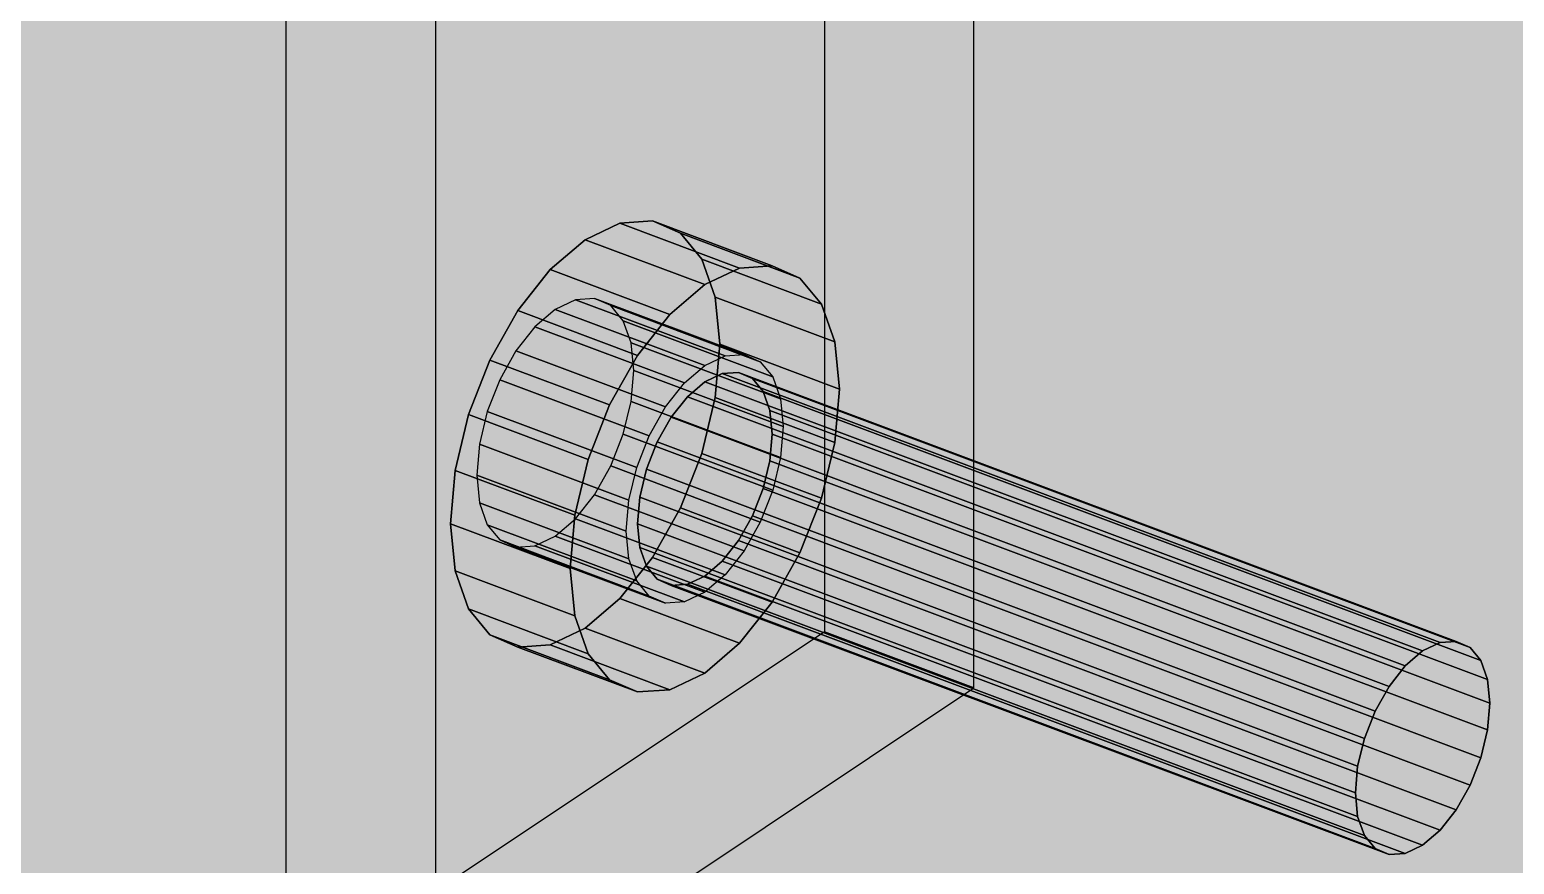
# Model space of a CAD drawing. Header units: millimetres. Extents: x 50 to 612415, y 2 to 4150.
# Drawn here: x 494311.9 to 494363.3, y 2956.5 to 2985.4 of the extents above; entities that cross this region are included whole.
import ezdxf

# ---------------------------------------------------------------- set-up
doc = ezdxf.new("R2010")
doc.units = ezdxf.units.MM
doc.layers.add('HATCH', color=8, linetype='Continuous', lineweight=9)
doc.layers.add('OUTLINE', color=7, linetype='Continuous', lineweight=25)

msp = doc.modelspace()

# ---------------------------------------------------------------- hatches: boundary and pattern name
at = {"layer": 'HATCH', "true_color": 0xc0a47f}
for points in [[(494766.129, 2764.966), (494081.754, 3021.606), (494081.754, 3225.904), (494766.129, 2969.263)], [(494058.423, 3006.052), (494742.798, 2749.412), (494742.798, 2953.709), (494058.423, 3210.35)]]:
    msp.add_hatch(color=33, dxfattribs=at).paths.add_polyline_path(points)
at = {"layer": 'HATCH', "true_color": 0xaaafb2}
for points in [[(494332.457, 3000.59), (494339.432, 3026.287), (494339.432, 2964.549)], [(494344.616, 2962.605), (494344.616, 3024.343), (494337.641, 2998.646)], [(494327.47, 3000.247), (494320.767, 2952.106), (494320.767, 3013.844)], [(494325.952, 3011.9), (494325.952, 2950.162), (494332.655, 2998.303)], [(494327.47, 3000.247), (494327.377, 2999.168), (494320.767, 2952.106)], [(494332.024, 2999.488), (494332.457, 3000.59), (494339.432, 2964.549)], [(494320.767, 2952.106), (494327.377, 2999.168), (494327.47, 2998.213)], [(494331.46, 2998.488), (494332.024, 2999.488), (494339.432, 2964.549)], [(494344.616, 2962.605), (494337.641, 2998.646), (494337.209, 2997.544)], [(494327.377, 2969.983), (494320.767, 2952.106), (494327.47, 2998.213)], [(494325.952, 2950.162), (494332.562, 2997.224), (494332.655, 2998.303)], [(494327.47, 2971.062), (494327.377, 2969.983), (494327.47, 2998.213)], [(494332.729, 2974.567), (494332.457, 2975.333), (494327.47, 2998.213)], [(494332.457, 2975.333), (494332.024, 2975.859), (494327.47, 2998.213)], [(494332.024, 2975.859), (494331.46, 2976.107), (494327.47, 2998.213)], [(494331.46, 2976.107), (494330.804, 2976.062), (494327.47, 2998.213)], [(494330.804, 2976.062), (494330.099, 2975.726), (494327.47, 2998.213)], [(494330.099, 2975.726), (494329.395, 2975.123), (494327.47, 2998.213)], [(494329.395, 2975.123), (494328.738, 2974.293), (494327.47, 2998.213)], [(494328.738, 2974.293), (494328.175, 2973.292), (494327.47, 2998.213)], [(494327.742, 2972.19), (494327.47, 2971.062), (494327.47, 2998.213)], [(494328.175, 2973.292), (494327.742, 2972.19), (494327.47, 2998.213)], [(494332.729, 2974.567), (494327.47, 2998.213), (494327.742, 2997.447)], [(494330.804, 2997.658), (494331.46, 2998.488), (494339.432, 2964.549)], [(494330.099, 2997.054), (494330.804, 2997.658), (494339.432, 2964.549)], [(494344.616, 2962.605), (494337.209, 2997.544), (494336.645, 2996.543)], [(494332.655, 2996.269), (494332.562, 2997.224), (494325.952, 2950.162)], [(494332.729, 2974.567), (494327.742, 2997.447), (494328.175, 2996.922)], [(494329.395, 2996.718), (494330.099, 2997.054), (494339.432, 2964.549)], [(494332.729, 2974.567), (494328.175, 2996.922), (494339.432, 2964.549)], [(494328.175, 2996.922), (494328.738, 2996.673), (494339.432, 2964.549)], [(494328.738, 2996.673), (494329.395, 2996.718), (494339.432, 2964.549)], [(494344.616, 2962.605), (494336.645, 2996.543), (494335.989, 2995.713)], [(494332.655, 2996.269), (494325.952, 2950.162), (494332.562, 2968.039)], [(494332.655, 2996.269), (494332.562, 2968.039), (494332.655, 2969.117)], [(494332.655, 2996.269), (494337.641, 2973.389), (494337.913, 2972.623)], [(494332.655, 2996.269), (494337.209, 2973.914), (494337.641, 2973.389)], [(494332.655, 2996.269), (494336.645, 2974.163), (494337.209, 2973.914)], [(494332.655, 2996.269), (494335.989, 2974.118), (494336.645, 2974.163)], [(494332.655, 2996.269), (494335.284, 2973.782), (494335.989, 2974.118)], [(494332.655, 2996.269), (494334.58, 2973.178), (494335.284, 2973.782)], [(494332.655, 2996.269), (494333.923, 2972.348), (494334.58, 2973.178)], [(494332.655, 2996.269), (494333.359, 2971.348), (494333.923, 2972.348)], [(494332.655, 2996.269), (494332.655, 2969.117), (494332.927, 2970.246)], [(494332.655, 2996.269), (494332.927, 2970.246), (494333.359, 2971.348)], [(494332.927, 2995.503), (494332.655, 2996.269), (494337.913, 2972.623)], [(494333.359, 2994.977), (494332.927, 2995.503), (494337.913, 2972.623)], [(494344.616, 2962.605), (494335.989, 2995.713), (494335.284, 2995.11)], [(494344.616, 2962.605), (494333.359, 2994.977), (494337.913, 2972.623)], [(494344.616, 2962.605), (494333.923, 2994.729), (494333.359, 2994.977)], [(494344.616, 2962.605), (494335.284, 2995.11), (494334.58, 2994.774)], [(494344.616, 2962.605), (494334.58, 2994.774), (494333.923, 2994.729)], [(494331.136, 2978.144), (494332.344, 2978.719), (494335.177, 2970.735)], [(494332.344, 2978.719), (494333.469, 2978.797), (494335.177, 2970.735)], [(494333.469, 2978.797), (494334.436, 2978.371), (494335.177, 2970.735)], [(494329.929, 2977.109), (494331.136, 2978.144), (494335.177, 2970.735)], [(494334.436, 2978.371), (494335.177, 2977.47), (494335.177, 2970.735)], [(494335.177, 2977.47), (494335.644, 2976.157), (494335.177, 2970.735)], [(494328.803, 2975.686), (494329.929, 2977.109), (494335.177, 2970.735)], [(494339.325, 2969.18), (494336.492, 2977.164), (494335.284, 2976.588)], [(494339.325, 2969.18), (494337.617, 2977.241), (494336.492, 2977.164)], [(494339.325, 2969.18), (494338.584, 2976.815), (494337.617, 2977.241)], [(494339.325, 2969.18), (494335.284, 2976.588), (494334.076, 2975.554)], [(494339.325, 2969.18), (494339.325, 2975.915), (494338.584, 2976.815)], [(494335.644, 2976.157), (494335.803, 2974.519), (494335.177, 2970.735)], [(494339.325, 2969.18), (494339.791, 2974.601), (494339.325, 2975.915)], [(494327.837, 2973.971), (494328.803, 2975.686), (494335.177, 2970.735)], [(494339.325, 2969.18), (494334.076, 2975.554), (494332.951, 2974.131)], [(494332.821, 2973.612), (494332.729, 2974.567), (494339.432, 2964.549)], [(494335.803, 2974.519), (494335.644, 2972.67), (494335.177, 2970.735)], [(494339.325, 2969.18), (494339.95, 2972.964), (494339.791, 2974.601)], [(494327.095, 2972.082), (494327.837, 2973.971), (494335.177, 2970.735)], [(494339.325, 2969.18), (494332.951, 2974.131), (494331.985, 2972.416)], [(494332.729, 2972.533), (494332.821, 2973.612), (494339.432, 2964.549)], [(494335.284, 2973.221), (494335.888, 2973.509), (494337.305, 2969.516)], [(494335.888, 2973.509), (494336.451, 2973.547), (494337.305, 2969.516)], [(494336.451, 2973.547), (494336.934, 2973.334), (494337.305, 2969.516)], [(494334.68, 2972.703), (494335.284, 2973.221), (494337.305, 2969.516)], [(494336.934, 2973.334), (494337.305, 2972.884), (494337.305, 2969.516)], [(494337.305, 2972.884), (494337.538, 2972.227), (494337.305, 2969.516)], [(494339.325, 2969.18), (494339.791, 2971.115), (494339.95, 2972.964)], [(494339.325, 2969.18), (494331.985, 2972.416), (494331.243, 2970.527)], [(494332.457, 2971.405), (494332.729, 2972.533), (494339.432, 2964.549)], [(494334.118, 2971.992), (494334.68, 2972.703), (494337.305, 2969.516)], [(494344.616, 2962.605), (494337.913, 2972.623), (494338.006, 2971.668)], [(494326.629, 2970.147), (494327.095, 2972.082), (494335.177, 2970.735)], [(494333.634, 2971.135), (494334.118, 2971.992), (494337.305, 2969.516)], [(494337.538, 2972.227), (494337.617, 2971.409), (494337.305, 2969.516)], [(494332.024, 2970.303), (494332.457, 2971.405), (494339.432, 2964.549)], [(494337.617, 2971.409), (494337.538, 2970.484), (494337.305, 2969.516)], [(494344.616, 2962.605), (494338.006, 2971.668), (494337.913, 2970.589)], [(494333.264, 2970.19), (494333.634, 2971.135), (494337.305, 2969.516)], [(494326.629, 2966.661), (494326.47, 2968.298), (494335.177, 2970.735)], [(494326.47, 2968.298), (494326.629, 2970.147), (494335.177, 2970.735)], [(494327.095, 2965.347), (494326.629, 2966.661), (494335.177, 2970.735)], [(494327.837, 2964.447), (494327.095, 2965.347), (494335.177, 2970.735)], [(494328.803, 2964.02), (494327.837, 2964.447), (494335.177, 2970.735)], [(494329.929, 2964.098), (494328.803, 2964.02), (494335.177, 2970.735)], [(494331.136, 2964.674), (494329.929, 2964.098), (494335.177, 2970.735)], [(494339.325, 2969.18), (494331.243, 2970.527), (494330.777, 2968.592)], [(494332.344, 2965.708), (494331.136, 2964.674), (494335.177, 2970.735)], [(494331.46, 2969.302), (494332.024, 2970.303), (494339.432, 2964.549)], [(494333.469, 2967.131), (494332.344, 2965.708), (494335.177, 2970.735)], [(494334.436, 2968.846), (494333.469, 2967.131), (494335.177, 2970.735)], [(494344.616, 2962.605), (494337.913, 2970.589), (494337.641, 2969.46)], [(494320.767, 2952.106), (494327.377, 2969.983), (494327.47, 2969.028)], [(494333.03, 2969.222), (494333.264, 2970.19), (494337.305, 2969.516)], [(494330.804, 2968.472), (494331.46, 2969.302), (494339.432, 2964.549)], [(494333.03, 2967.479), (494332.951, 2968.298), (494337.305, 2969.516)], [(494332.951, 2968.298), (494333.03, 2969.222), (494337.305, 2969.516)], [(494333.264, 2966.822), (494333.03, 2967.479), (494337.305, 2969.516)], [(494333.634, 2966.372), (494333.264, 2966.822), (494337.305, 2969.516)], [(494334.118, 2966.159), (494333.634, 2966.372), (494337.305, 2969.516)], [(494334.68, 2966.198), (494334.118, 2966.159), (494337.305, 2969.516)], [(494335.284, 2966.486), (494334.68, 2966.198), (494337.305, 2969.516)], [(494335.888, 2967.003), (494335.284, 2966.486), (494337.305, 2969.516)], [(494336.451, 2967.715), (494335.888, 2967.003), (494337.305, 2969.516)], [(494336.934, 2968.572), (494336.451, 2967.715), (494337.305, 2969.516)], [(494344.616, 2962.605), (494337.641, 2969.46), (494337.209, 2968.358)], [(494320.767, 2952.106), (494327.47, 2969.028), (494327.742, 2968.262)], [(494339.325, 2969.18), (494330.618, 2966.742), (494330.777, 2965.105)], [(494339.325, 2969.18), (494330.777, 2968.592), (494330.618, 2966.742)], [(494339.325, 2969.18), (494330.777, 2965.105), (494331.243, 2963.792)], [(494339.325, 2969.18), (494331.243, 2963.792), (494331.985, 2962.891)], [(494339.325, 2969.18), (494331.985, 2962.891), (494332.951, 2962.465)], [(494339.325, 2969.18), (494332.951, 2962.465), (494334.076, 2962.543)], [(494339.325, 2969.18), (494334.076, 2962.543), (494335.284, 2963.118)], [(494339.325, 2969.18), (494335.284, 2963.118), (494336.492, 2964.153)], [(494339.325, 2969.18), (494336.492, 2964.153), (494337.617, 2965.576)], [(494339.325, 2969.18), (494337.617, 2965.576), (494338.584, 2967.29)], [(494320.767, 2952.106), (494327.742, 2968.262), (494328.175, 2967.736)], [(494330.099, 2967.869), (494330.804, 2968.472), (494339.432, 2964.549)], [(494344.616, 2962.605), (494337.209, 2968.358), (494336.645, 2967.358)], [(494320.767, 2952.106), (494328.175, 2967.736), (494328.738, 2967.488)], [(494332.655, 2967.084), (494332.562, 2968.039), (494325.952, 2950.162)], [(494329.395, 2967.533), (494330.099, 2967.869), (494339.432, 2964.549)], [(494339.432, 2964.549), (494320.767, 2952.106), (494328.738, 2967.488)], [(494328.738, 2967.488), (494329.395, 2967.533), (494339.432, 2964.549)], [(494344.616, 2962.605), (494336.645, 2967.358), (494335.989, 2966.528)], [(494332.927, 2966.317), (494332.655, 2967.084), (494325.952, 2950.162)], [(494333.359, 2965.792), (494332.927, 2966.317), (494325.952, 2950.162)], [(494344.616, 2962.605), (494335.989, 2966.528), (494335.284, 2965.924)], [(494333.923, 2965.543), (494333.359, 2965.792), (494325.952, 2950.162)], [(494344.616, 2962.605), (494335.284, 2965.924), (494334.58, 2965.589)], [(494333.923, 2965.543), (494325.952, 2950.162), (494344.616, 2962.605)], [(494344.616, 2962.605), (494334.58, 2965.589), (494333.923, 2965.543)], [(494362.191, 2960.184), (494360.774, 2964.176), (494360.17, 2963.888)], [(494362.191, 2960.184), (494361.337, 2964.215), (494360.774, 2964.176)], [(494362.191, 2960.184), (494361.82, 2964.002), (494361.337, 2964.215)], [(494362.191, 2960.184), (494360.17, 2963.888), (494359.567, 2963.371)], [(494362.191, 2960.184), (494362.191, 2963.552), (494361.82, 2964.002)], [(494362.191, 2960.184), (494359.567, 2963.371), (494359.004, 2962.66)], [(494362.191, 2960.184), (494362.424, 2962.895), (494362.191, 2963.552)], [(494362.191, 2960.184), (494359.004, 2962.66), (494358.521, 2961.802)], [(494362.191, 2960.184), (494362.504, 2962.076), (494362.424, 2962.895)], [(494362.191, 2960.184), (494362.424, 2961.152), (494362.504, 2962.076)], [(494362.191, 2960.184), (494358.521, 2961.802), (494358.15, 2960.858)], [(494362.191, 2960.184), (494358.15, 2960.858), (494357.917, 2959.89)], [(494362.191, 2960.184), (494357.837, 2958.965), (494357.917, 2958.147)], [(494362.191, 2960.184), (494357.917, 2959.89), (494357.837, 2958.965)], [(494362.191, 2960.184), (494357.917, 2958.147), (494358.15, 2957.49)], [(494362.191, 2960.184), (494358.15, 2957.49), (494358.521, 2957.04)], [(494362.191, 2960.184), (494358.521, 2957.04), (494359.004, 2956.827)], [(494362.191, 2960.184), (494359.004, 2956.827), (494359.567, 2956.865)], [(494362.191, 2960.184), (494359.567, 2956.865), (494360.17, 2957.153)], [(494362.191, 2960.184), (494360.17, 2957.153), (494360.774, 2957.671)], [(494362.191, 2960.184), (494360.774, 2957.671), (494361.337, 2958.382)], [(494362.191, 2960.184), (494361.337, 2958.382), (494361.82, 2959.239)]]:
    msp.add_hatch(color=253, dxfattribs=at).paths.add_polyline_path(points)
at = {"layer": 'HATCH', "true_color": 0xacb1b5}
for points in [[(494339.432, 3026.287), (494339.432, 2964.549), (494344.616, 2962.605), (494344.616, 3024.343)], [(494320.767, 2952.106), (494320.767, 3013.844), (494325.952, 3011.9), (494325.952, 2950.162)]]:
    msp.add_hatch(color=253, dxfattribs=at).paths.add_polyline_path(points)
at = {"layer": 'HATCH', "true_color": 0xb5bbbf}
for points in [[(494332.344, 2978.719), (494331.136, 2978.144), (494335.284, 2976.588), (494336.492, 2977.164)], [(494330.804, 2976.062), (494330.099, 2975.726), (494335.284, 2973.782), (494335.989, 2974.118)], [(494335.888, 2973.509), (494335.284, 2973.221), (494360.17, 2963.888), (494360.774, 2964.176)], [(494329.395, 2967.533), (494330.099, 2967.869), (494335.284, 2965.924), (494334.58, 2965.589)], [(494334.68, 2966.198), (494335.284, 2966.486), (494360.17, 2957.153), (494359.567, 2956.865)], [(494329.929, 2964.098), (494331.136, 2964.674), (494335.284, 2963.118), (494334.076, 2962.543)]]:
    msp.add_hatch(color=9, dxfattribs=at).paths.add_polyline_path(points)
at = {"layer": 'HATCH', "true_color": 0xb2b7bb}
for points in [[(494333.469, 2978.797), (494332.344, 2978.719), (494336.492, 2977.164), (494337.617, 2977.241)], [(494331.46, 2976.107), (494330.804, 2976.062), (494335.989, 2974.118), (494336.645, 2974.163)], [(494336.451, 2973.547), (494335.888, 2973.509), (494360.774, 2964.176), (494361.337, 2964.215)], [(494328.738, 2967.488), (494329.395, 2967.533), (494334.58, 2965.589), (494333.923, 2965.543)], [(494334.118, 2966.159), (494334.68, 2966.198), (494359.567, 2956.865), (494359.004, 2956.827)], [(494328.803, 2964.02), (494329.929, 2964.098), (494334.076, 2962.543), (494332.951, 2962.465)]]:
    msp.add_hatch(color=9, dxfattribs=at).paths.add_polyline_path(points)
at = {"layer": 'HATCH', "true_color": 0xadb2b6}
for points in [[(494334.436, 2978.371), (494333.469, 2978.797), (494337.617, 2977.241), (494338.584, 2976.815)], [(494332.024, 2975.859), (494331.46, 2976.107), (494336.645, 2974.163), (494337.209, 2973.914)], [(494336.934, 2973.334), (494336.451, 2973.547), (494361.337, 2964.215), (494361.82, 2964.002)], [(494328.175, 2967.736), (494328.738, 2967.488), (494333.923, 2965.543), (494333.359, 2965.792)], [(494333.634, 2966.372), (494334.118, 2966.159), (494359.004, 2956.827), (494358.521, 2957.04)], [(494327.837, 2964.447), (494328.803, 2964.02), (494332.951, 2962.465), (494331.985, 2962.891)]]:
    msp.add_hatch(color=253, dxfattribs=at).paths.add_polyline_path(points)
at = {"layer": 'HATCH', "true_color": 0xb8bdc1}
for points in [[(494331.136, 2978.144), (494329.929, 2977.109), (494334.076, 2975.554), (494335.284, 2976.588)], [(494330.099, 2975.726), (494329.395, 2975.123), (494334.58, 2973.178), (494335.284, 2973.782)], [(494335.284, 2973.221), (494334.68, 2972.703), (494359.567, 2963.371), (494360.17, 2963.888)], [(494330.099, 2967.869), (494330.804, 2968.472), (494335.989, 2966.528), (494335.284, 2965.924)], [(494335.284, 2966.486), (494335.888, 2967.003), (494360.774, 2957.671), (494360.17, 2957.153)], [(494331.136, 2964.674), (494332.344, 2965.708), (494336.492, 2964.153), (494335.284, 2963.118)]]:
    msp.add_hatch(color=9, dxfattribs=at).paths.add_polyline_path(points)
at = {"layer": 'HATCH', "true_color": 0xa8adb0}
for points in [[(494335.177, 2977.47), (494334.436, 2978.371), (494338.584, 2976.815), (494339.325, 2975.915)], [(494332.457, 2975.333), (494332.024, 2975.859), (494337.209, 2973.914), (494337.641, 2973.389)], [(494337.305, 2972.884), (494336.934, 2973.334), (494361.82, 2964.002), (494362.191, 2963.552)], [(494327.742, 2968.262), (494328.175, 2967.736), (494333.359, 2965.792), (494332.927, 2966.317)], [(494333.264, 2966.822), (494333.634, 2966.372), (494358.521, 2957.04), (494358.15, 2957.49)], [(494327.095, 2965.347), (494327.837, 2964.447), (494331.985, 2962.891), (494331.243, 2963.792)]]:
    msp.add_hatch(color=253, dxfattribs=at).paths.add_polyline_path(points)
at = {"layer": 'HATCH', "true_color": 0xa4a9ac}
for points in [[(494335.644, 2976.157), (494335.177, 2977.47), (494339.325, 2975.915), (494339.791, 2974.601)], [(494332.729, 2974.567), (494332.457, 2975.333), (494337.641, 2973.389), (494337.913, 2972.623)], [(494337.538, 2972.227), (494337.305, 2972.884), (494362.191, 2963.552), (494362.424, 2962.895)], [(494327.47, 2969.028), (494327.742, 2968.262), (494332.927, 2966.317), (494332.655, 2967.084)], [(494333.03, 2967.479), (494333.264, 2966.822), (494358.15, 2957.49), (494357.917, 2958.147)], [(494326.629, 2966.661), (494327.095, 2965.347), (494331.243, 2963.792), (494330.777, 2965.105)]]:
    msp.add_hatch(color=253, dxfattribs=at).paths.add_polyline_path(points)
at = {"layer": 'HATCH', "true_color": 0xb9bec2}
for points in [[(494329.929, 2977.109), (494328.803, 2975.686), (494332.951, 2974.131), (494334.076, 2975.554)], [(494329.395, 2975.123), (494328.738, 2974.293), (494333.923, 2972.348), (494334.58, 2973.178)], [(494334.68, 2972.703), (494334.118, 2971.992), (494359.004, 2962.66), (494359.567, 2963.371)], [(494330.804, 2968.472), (494331.46, 2969.302), (494336.645, 2967.358), (494335.989, 2966.528)], [(494335.888, 2967.003), (494336.451, 2967.715), (494361.337, 2958.382), (494360.774, 2957.671)], [(494332.344, 2965.708), (494333.469, 2967.131), (494337.617, 2965.576), (494336.492, 2964.153)]]:
    msp.add_hatch(color=9, dxfattribs=at).paths.add_polyline_path(points)
at = {"layer": 'HATCH', "true_color": 0xa9afb2}
for points in [[(494335.803, 2974.519), (494335.644, 2976.157), (494339.791, 2974.601), (494339.95, 2972.964)], [(494332.821, 2973.612), (494332.729, 2974.567), (494337.913, 2972.623), (494338.006, 2971.668)], [(494337.617, 2971.409), (494337.538, 2972.227), (494362.424, 2962.895), (494362.504, 2962.076)], [(494327.377, 2969.983), (494327.47, 2969.028), (494332.655, 2967.084), (494332.562, 2968.039)], [(494326.47, 2968.298), (494326.629, 2966.661), (494330.777, 2965.105), (494330.618, 2966.742)], [(494332.951, 2968.298), (494333.03, 2967.479), (494357.917, 2958.147), (494357.837, 2958.965)]]:
    msp.add_hatch(color=253, dxfattribs=at).paths.add_polyline_path(points)
at = {"layer": 'HATCH', "true_color": 0xb8bec2}
for points in [[(494328.803, 2975.686), (494327.837, 2973.971), (494331.985, 2972.416), (494332.951, 2974.131)], [(494328.738, 2974.293), (494328.175, 2973.292), (494333.359, 2971.348), (494333.923, 2972.348)], [(494334.118, 2971.992), (494333.634, 2971.135), (494358.521, 2961.802), (494359.004, 2962.66)], [(494331.46, 2969.302), (494332.024, 2970.303), (494337.209, 2968.358), (494336.645, 2967.358)], [(494333.469, 2967.131), (494334.436, 2968.846), (494338.584, 2967.29), (494337.617, 2965.576)], [(494336.451, 2967.715), (494336.934, 2968.572), (494361.82, 2959.239), (494361.337, 2958.382)]]:
    msp.add_hatch(color=9, dxfattribs=at).paths.add_polyline_path(points)
at = {"layer": 'HATCH', "true_color": 0xaeb4b8}
for points in [[(494335.644, 2972.67), (494335.803, 2974.519), (494339.95, 2972.964), (494339.791, 2971.115)], [(494332.729, 2972.533), (494332.821, 2973.612), (494338.006, 2971.668), (494337.913, 2970.589)], [(494337.538, 2970.484), (494337.617, 2971.409), (494362.504, 2962.076), (494362.424, 2961.152)], [(494327.47, 2971.062), (494327.377, 2969.983), (494332.562, 2968.039), (494332.655, 2969.117)], [(494326.629, 2970.147), (494326.47, 2968.298), (494330.618, 2966.742), (494330.777, 2968.592)], [(494333.03, 2969.222), (494332.951, 2968.298), (494357.837, 2958.965), (494357.917, 2959.89)]]:
    msp.add_hatch(color=253, dxfattribs=at).paths.add_polyline_path(points)
at = {"layer": 'HATCH', "true_color": 0xb6bcc0}
for points in [[(494327.837, 2973.971), (494327.095, 2972.082), (494331.243, 2970.527), (494331.985, 2972.416)], [(494328.175, 2973.292), (494327.742, 2972.19), (494332.927, 2970.246), (494333.359, 2971.348)], [(494332.024, 2970.303), (494332.457, 2971.405), (494337.641, 2969.46), (494337.209, 2968.358)], [(494333.634, 2971.135), (494333.264, 2970.19), (494358.15, 2960.858), (494358.521, 2961.802)], [(494334.436, 2968.846), (494335.177, 2970.735), (494339.325, 2969.18), (494338.584, 2967.29)], [(494336.934, 2968.572), (494337.305, 2969.516), (494362.191, 2960.184), (494361.82, 2959.239)]]:
    msp.add_hatch(color=9, dxfattribs=at).paths.add_polyline_path(points)
at = {"layer": 'HATCH', "true_color": 0xb3b8bc}
for points in [[(494332.457, 2971.405), (494332.729, 2972.533), (494337.913, 2970.589), (494337.641, 2969.46)], [(494335.177, 2970.735), (494335.644, 2972.67), (494339.791, 2971.115), (494339.325, 2969.18)], [(494327.095, 2972.082), (494326.629, 2970.147), (494330.777, 2968.592), (494331.243, 2970.527)], [(494327.742, 2972.19), (494327.47, 2971.062), (494332.655, 2969.117), (494332.927, 2970.246)], [(494337.305, 2969.516), (494337.538, 2970.484), (494362.424, 2961.152), (494362.191, 2960.184)], [(494333.264, 2970.19), (494333.03, 2969.222), (494357.917, 2959.89), (494358.15, 2960.858)]]:
    msp.add_hatch(color=9, dxfattribs=at).paths.add_polyline_path(points)
at = {"layer": 'HATCH', "true_color": 0xb7bcc0}
msp.add_hatch(color=9, dxfattribs=at).paths.add_polyline_path([(494339.432, 2964.549), (494320.767, 2952.106), (494325.952, 2950.162), (494344.616, 2962.605)])

# ---------------------------------------------------------------- linework, layer by layer
at = {"layer": 'OUTLINE', "color": 139, "true_color": 0x42544a}
for p, q in [((494339.432, 3026.287), (494339.432, 2964.549)), ((494339.432, 3026.287), (494339.432, 2964.549)), ((494344.616, 2962.605), (494344.616, 3024.343)), ((494344.616, 2962.605), (494344.616, 3024.343)), ((494320.767, 2952.106), (494320.767, 3013.844)), ((494320.767, 2952.106), (494320.767, 3013.844)), ((494325.952, 3011.9), (494325.952, 2950.162)), ((494325.952, 3011.9), (494325.952, 2950.162)), ((494331.136, 2978.144), (494332.344, 2978.719)), ((494332.344, 2978.719), (494331.136, 2978.144)), ((494332.344, 2978.719), (494333.469, 2978.797)), ((494333.469, 2978.797), (494332.344, 2978.719)), ((494332.344, 2978.719), (494336.492, 2977.164)), ((494336.492, 2977.164), (494332.344, 2978.719)), ((494333.469, 2978.797), (494334.436, 2978.371)), ((494334.436, 2978.371), (494333.469, 2978.797)), ((494333.469, 2978.797), (494337.617, 2977.241)), ((494337.617, 2977.241), (494333.469, 2978.797)), ((494329.929, 2977.109), (494331.136, 2978.144)), ((494331.136, 2978.144), (494329.929, 2977.109)), ((494331.136, 2978.144), (494335.284, 2976.588)), ((494335.284, 2976.588), (494331.136, 2978.144)), ((494334.436, 2978.371), (494335.177, 2977.47)), ((494335.177, 2977.47), (494334.436, 2978.371)), ((494334.436, 2978.371), (494338.584, 2976.815)), ((494338.584, 2976.815), (494334.436, 2978.371)), ((494335.177, 2977.47), (494335.644, 2976.157)), ((494335.644, 2976.157), (494335.177, 2977.47)), ((494335.177, 2977.47), (494339.325, 2975.915)), ((494339.325, 2975.915), (494335.177, 2977.47)), ((494328.803, 2975.686), (494329.929, 2977.109)), ((494329.929, 2977.109), (494328.803, 2975.686)), ((494329.929, 2977.109), (494334.076, 2975.554)), ((494334.076, 2975.554), (494329.929, 2977.109)), ((494336.492, 2977.164), (494335.284, 2976.588)), ((494335.284, 2976.588), (494336.492, 2977.164)), ((494337.617, 2977.241), (494336.492, 2977.164)), ((494336.492, 2977.164), (494337.617, 2977.241)), ((494338.584, 2976.815), (494337.617, 2977.241)), ((494337.617, 2977.241), (494338.584, 2976.815)), ((494335.284, 2976.588), (494334.076, 2975.554)), ((494334.076, 2975.554), (494335.284, 2976.588)), ((494339.325, 2975.915), (494338.584, 2976.815)), ((494338.584, 2976.815), (494339.325, 2975.915)), ((494330.804, 2976.062), (494330.099, 2975.726)), ((494330.804, 2976.062), (494330.099, 2975.726)), ((494331.46, 2976.107), (494330.804, 2976.062)), ((494331.46, 2976.107), (494330.804, 2976.062)), ((494330.804, 2976.062), (494335.989, 2974.118)), ((494335.989, 2974.118), (494330.804, 2976.062)), ((494332.024, 2975.859), (494331.46, 2976.107)), ((494331.46, 2976.107), (494336.645, 2974.163)), ((494336.645, 2974.163), (494331.46, 2976.107)), ((494332.024, 2975.859), (494331.46, 2976.107)), ((494335.644, 2976.157), (494335.803, 2974.519)), ((494335.803, 2974.519), (494335.644, 2976.157)), ((494335.644, 2976.157), (494339.791, 2974.601)), ((494339.791, 2974.601), (494335.644, 2976.157)), ((494339.325, 2975.915), (494339.791, 2974.601)), ((494339.791, 2974.601), (494339.325, 2975.915)), ((494327.837, 2973.971), (494328.803, 2975.686)), ((494328.803, 2975.686), (494327.837, 2973.971)), ((494328.803, 2975.686), (494332.951, 2974.131)), ((494332.951, 2974.131), (494328.803, 2975.686)), ((494330.099, 2975.726), (494329.395, 2975.123)), ((494330.099, 2975.726), (494329.395, 2975.123)), ((494330.099, 2975.726), (494335.284, 2973.782)), ((494335.284, 2973.782), (494330.099, 2975.726)), ((494332.457, 2975.333), (494332.024, 2975.859)), ((494332.024, 2975.859), (494337.209, 2973.914)), ((494337.209, 2973.914), (494332.024, 2975.859)), ((494332.457, 2975.333), (494332.024, 2975.859)), ((494334.076, 2975.554), (494332.951, 2974.131)), ((494332.951, 2974.131), (494334.076, 2975.554)), ((494329.395, 2975.123), (494328.738, 2974.293)), ((494329.395, 2975.123), (494328.738, 2974.293)), ((494329.395, 2975.123), (494334.58, 2973.178)), ((494334.58, 2973.178), (494329.395, 2975.123)), ((494332.729, 2974.567), (494332.457, 2975.333)), ((494332.457, 2975.333), (494337.641, 2973.389)), ((494337.641, 2973.389), (494332.457, 2975.333)), ((494332.729, 2974.567), (494332.457, 2975.333)), ((494332.821, 2973.612), (494332.729, 2974.567)), ((494332.821, 2973.612), (494332.729, 2974.567)), ((494332.729, 2974.567), (494337.913, 2972.623)), ((494337.913, 2972.623), (494332.729, 2974.567)), ((494335.803, 2974.519), (494335.644, 2972.67)), ((494335.644, 2972.67), (494335.803, 2974.519)), ((494335.803, 2974.519), (494339.95, 2972.964)), ((494339.95, 2972.964), (494335.803, 2974.519)), ((494339.791, 2974.601), (494339.95, 2972.964)), ((494339.95, 2972.964), (494339.791, 2974.601)), ((494327.095, 2972.082), (494327.837, 2973.971)), ((494327.837, 2973.971), (494327.095, 2972.082)), ((494327.837, 2973.971), (494331.985, 2972.416)), ((494331.985, 2972.416), (494327.837, 2973.971)), ((494328.738, 2974.293), (494328.175, 2973.292)), ((494328.738, 2974.293), (494328.175, 2973.292)), ((494328.738, 2974.293), (494333.923, 2972.348)), ((494333.923, 2972.348), (494328.738, 2974.293)), ((494332.951, 2974.131), (494331.985, 2972.416)), ((494331.985, 2972.416), (494332.951, 2974.131)), ((494335.284, 2973.782), (494335.989, 2974.118)), ((494335.284, 2973.782), (494335.989, 2974.118)), ((494335.989, 2974.118), (494336.645, 2974.163)), ((494335.989, 2974.118), (494336.645, 2974.163)), ((494336.645, 2974.163), (494337.209, 2973.914)), ((494336.645, 2974.163), (494337.209, 2973.914)), ((494337.209, 2973.914), (494337.641, 2973.389)), ((494337.209, 2973.914), (494337.641, 2973.389)), ((494332.729, 2972.533), (494332.821, 2973.612)), ((494332.729, 2972.533), (494332.821, 2973.612)), ((494332.821, 2973.612), (494338.006, 2971.668)), ((494338.006, 2971.668), (494332.821, 2973.612)), ((494334.58, 2973.178), (494335.284, 2973.782)), ((494334.58, 2973.178), (494335.284, 2973.782)), ((494335.284, 2973.221), (494335.888, 2973.509)), ((494335.888, 2973.509), (494335.284, 2973.221)), ((494335.888, 2973.509), (494336.451, 2973.547)), ((494336.451, 2973.547), (494335.888, 2973.509)), ((494335.888, 2973.509), (494360.774, 2964.176)), ((494360.774, 2964.176), (494335.888, 2973.509)), ((494336.451, 2973.547), (494336.934, 2973.334)), ((494336.934, 2973.334), (494336.451, 2973.547)), ((494336.451, 2973.547), (494361.337, 2964.215)), ((494361.337, 2964.215), (494336.451, 2973.547)), ((494337.641, 2973.389), (494337.913, 2972.623)), ((494337.641, 2973.389), (494337.913, 2972.623)), ((494328.175, 2973.292), (494327.742, 2972.19)), ((494328.175, 2973.292), (494327.742, 2972.19)), ((494328.175, 2973.292), (494333.359, 2971.348)), ((494333.359, 2971.348), (494328.175, 2973.292)), ((494333.923, 2972.348), (494334.58, 2973.178)), ((494333.923, 2972.348), (494334.58, 2973.178)), ((494334.68, 2972.703), (494335.284, 2973.221)), ((494335.284, 2973.221), (494334.68, 2972.703)), ((494335.284, 2973.221), (494360.17, 2963.888)), ((494360.17, 2963.888), (494335.284, 2973.221)), ((494336.934, 2973.334), (494337.305, 2972.884)), ((494337.305, 2972.884), (494336.934, 2973.334)), ((494336.934, 2973.334), (494361.82, 2964.002)), ((494361.82, 2964.002), (494336.934, 2973.334)), ((494337.305, 2972.884), (494337.538, 2972.227)), ((494337.538, 2972.227), (494337.305, 2972.884)), ((494337.305, 2972.884), (494362.191, 2963.552)), ((494362.191, 2963.552), (494337.305, 2972.884)), ((494339.95, 2972.964), (494339.791, 2971.115)), ((494339.791, 2971.115), (494339.95, 2972.964)), ((494331.985, 2972.416), (494331.243, 2970.527)), ((494331.243, 2970.527), (494331.985, 2972.416)), ((494332.457, 2971.405), (494332.729, 2972.533)), ((494332.457, 2971.405), (494332.729, 2972.533)), ((494332.729, 2972.533), (494337.913, 2970.589)), ((494337.913, 2970.589), (494332.729, 2972.533)), ((494333.359, 2971.348), (494333.923, 2972.348)), ((494333.359, 2971.348), (494333.923, 2972.348)), ((494334.118, 2971.992), (494334.68, 2972.703)), ((494334.68, 2972.703), (494334.118, 2971.992)), ((494334.68, 2972.703), (494359.567, 2963.371)), ((494359.567, 2963.371), (494334.68, 2972.703)), ((494335.644, 2972.67), (494335.177, 2970.735)), ((494335.177, 2970.735), (494335.644, 2972.67)), ((494335.644, 2972.67), (494339.791, 2971.115)), ((494339.791, 2971.115), (494335.644, 2972.67)), ((494337.913, 2972.623), (494338.006, 2971.668)), ((494337.913, 2972.623), (494338.006, 2971.668)), ((494326.629, 2970.147), (494327.095, 2972.082)), ((494327.095, 2972.082), (494326.629, 2970.147)), ((494331.243, 2970.527), (494327.095, 2972.082)), ((494327.095, 2972.082), (494331.243, 2970.527)), ((494327.742, 2972.19), (494327.47, 2971.062)), ((494327.742, 2972.19), (494327.47, 2971.062)), ((494332.927, 2970.246), (494327.742, 2972.19)), ((494327.742, 2972.19), (494332.927, 2970.246)), ((494333.634, 2971.135), (494334.118, 2971.992)), ((494334.118, 2971.992), (494333.634, 2971.135)), ((494334.118, 2971.992), (494359.004, 2962.66)), ((494359.004, 2962.66), (494334.118, 2971.992)), ((494337.538, 2972.227), (494337.617, 2971.409)), ((494337.617, 2971.409), (494337.538, 2972.227)), ((494337.538, 2972.227), (494362.424, 2962.895)), ((494362.424, 2962.895), (494337.538, 2972.227)), ((494332.024, 2970.303), (494332.457, 2971.405)), ((494332.024, 2970.303), (494332.457, 2971.405)), ((494332.457, 2971.405), (494337.641, 2969.46)), ((494337.641, 2969.46), (494332.457, 2971.405)), ((494332.927, 2970.246), (494333.359, 2971.348)), ((494332.927, 2970.246), (494333.359, 2971.348)), ((494337.617, 2971.409), (494337.538, 2970.484)), ((494337.538, 2970.484), (494337.617, 2971.409)), ((494337.617, 2971.409), (494362.504, 2962.076)), ((494362.504, 2962.076), (494337.617, 2971.409)), ((494338.006, 2971.668), (494337.913, 2970.589)), ((494338.006, 2971.668), (494337.913, 2970.589)), ((494327.47, 2971.062), (494327.377, 2969.983)), ((494327.47, 2971.062), (494327.377, 2969.983)), ((494332.655, 2969.117), (494327.47, 2971.062)), ((494327.47, 2971.062), (494332.655, 2969.117)), ((494333.264, 2970.19), (494333.634, 2971.135)), ((494333.634, 2971.135), (494333.264, 2970.19)), ((494333.634, 2971.135), (494358.521, 2961.802)), ((494358.521, 2961.802), (494333.634, 2971.135)), ((494339.791, 2971.115), (494339.325, 2969.18)), ((494339.325, 2969.18), (494339.791, 2971.115)), ((494331.243, 2970.527), (494330.777, 2968.592)), ((494330.777, 2968.592), (494331.243, 2970.527)), ((494331.46, 2969.302), (494332.024, 2970.303)), ((494331.46, 2969.302), (494332.024, 2970.303)), ((494337.209, 2968.358), (494332.024, 2970.303)), ((494332.024, 2970.303), (494337.209, 2968.358)), ((494335.177, 2970.735), (494334.436, 2968.846)), ((494334.436, 2968.846), (494335.177, 2970.735)), ((494335.177, 2970.735), (494339.325, 2969.18)), ((494339.325, 2969.18), (494335.177, 2970.735)), ((494337.538, 2970.484), (494337.305, 2969.516)), ((494337.305, 2969.516), (494337.538, 2970.484)), ((494337.538, 2970.484), (494362.424, 2961.152)), ((494362.424, 2961.152), (494337.538, 2970.484)), ((494337.913, 2970.589), (494337.641, 2969.46)), ((494337.913, 2970.589), (494337.641, 2969.46)), ((494326.47, 2968.298), (494326.629, 2970.147)), ((494326.629, 2970.147), (494326.47, 2968.298)), ((494330.777, 2968.592), (494326.629, 2970.147)), ((494326.629, 2970.147), (494330.777, 2968.592)), ((494327.377, 2969.983), (494327.47, 2969.028)), ((494327.377, 2969.983), (494327.47, 2969.028)), ((494332.562, 2968.039), (494327.377, 2969.983)), ((494327.377, 2969.983), (494332.562, 2968.039)), ((494332.655, 2969.117), (494332.927, 2970.246)), ((494332.655, 2969.117), (494332.927, 2970.246)), ((494333.03, 2969.222), (494333.264, 2970.19)), ((494333.264, 2970.19), (494333.03, 2969.222)), ((494358.15, 2960.858), (494333.264, 2970.19)), ((494333.264, 2970.19), (494358.15, 2960.858)), ((494330.804, 2968.472), (494331.46, 2969.302)), ((494330.804, 2968.472), (494331.46, 2969.302)), ((494336.645, 2967.358), (494331.46, 2969.302)), ((494331.46, 2969.302), (494336.645, 2967.358)), ((494332.951, 2968.298), (494333.03, 2969.222)), ((494333.03, 2969.222), (494332.951, 2968.298)), ((494357.917, 2959.89), (494333.03, 2969.222)), ((494333.03, 2969.222), (494357.917, 2959.89)), ((494337.305, 2969.516), (494336.934, 2968.572)), ((494336.934, 2968.572), (494337.305, 2969.516)), ((494337.641, 2969.46), (494337.209, 2968.358)), ((494337.641, 2969.46), (494337.209, 2968.358)), ((494337.305, 2969.516), (494362.191, 2960.184)), ((494362.191, 2960.184), (494337.305, 2969.516)), ((494327.47, 2969.028), (494327.742, 2968.262)), ((494327.47, 2969.028), (494327.742, 2968.262)), ((494332.655, 2967.084), (494327.47, 2969.028)), ((494327.47, 2969.028), (494332.655, 2967.084)), ((494332.562, 2968.039), (494332.655, 2969.117)), ((494332.562, 2968.039), (494332.655, 2969.117)), ((494334.436, 2968.846), (494333.469, 2967.131)), ((494333.469, 2967.131), (494334.436, 2968.846)), ((494338.584, 2967.29), (494334.436, 2968.846)), ((494334.436, 2968.846), (494338.584, 2967.29)), ((494339.325, 2969.18), (494338.584, 2967.29)), ((494338.584, 2967.29), (494339.325, 2969.18)), ((494326.629, 2966.661), (494326.47, 2968.298)), ((494326.47, 2968.298), (494326.629, 2966.661)), ((494330.618, 2966.742), (494326.47, 2968.298)), ((494326.47, 2968.298), (494330.618, 2966.742)), ((494327.742, 2968.262), (494328.175, 2967.736)), ((494327.742, 2968.262), (494328.175, 2967.736)), ((494332.927, 2966.317), (494327.742, 2968.262)), ((494327.742, 2968.262), (494332.927, 2966.317)), ((494330.099, 2967.869), (494330.804, 2968.472)), ((494330.099, 2967.869), (494330.804, 2968.472)), ((494330.777, 2968.592), (494330.618, 2966.742)), ((494330.618, 2966.742), (494330.777, 2968.592)), ((494335.989, 2966.528), (494330.804, 2968.472)), ((494330.804, 2968.472), (494335.989, 2966.528)), ((494333.03, 2967.479), (494332.951, 2968.298)), ((494332.951, 2968.298), (494333.03, 2967.479)), ((494357.837, 2958.965), (494332.951, 2968.298)), ((494332.951, 2968.298), (494357.837, 2958.965)), ((494336.934, 2968.572), (494336.451, 2967.715)), ((494336.451, 2967.715), (494336.934, 2968.572)), ((494337.209, 2968.358), (494336.645, 2967.358)), ((494337.209, 2968.358), (494336.645, 2967.358)), ((494361.82, 2959.239), (494336.934, 2968.572)), ((494336.934, 2968.572), (494361.82, 2959.239)), ((494328.175, 2967.736), (494328.738, 2967.488)), ((494328.175, 2967.736), (494328.738, 2967.488)), ((494333.359, 2965.792), (494328.175, 2967.736)), ((494328.175, 2967.736), (494333.359, 2965.792)), ((494329.395, 2967.533), (494330.099, 2967.869)), ((494329.395, 2967.533), (494330.099, 2967.869)), ((494335.284, 2965.924), (494330.099, 2967.869)), ((494330.099, 2967.869), (494335.284, 2965.924)), ((494332.655, 2967.084), (494332.562, 2968.039)), ((494332.655, 2967.084), (494332.562, 2968.039)), ((494336.451, 2967.715), (494335.888, 2967.003)), ((494335.888, 2967.003), (494336.451, 2967.715)), ((494361.337, 2958.382), (494336.451, 2967.715)), ((494336.451, 2967.715), (494361.337, 2958.382)), ((494328.738, 2967.488), (494329.395, 2967.533)), ((494328.738, 2967.488), (494329.395, 2967.533)), ((494333.923, 2965.543), (494328.738, 2967.488)), ((494328.738, 2967.488), (494333.923, 2965.543)), ((494334.58, 2965.589), (494329.395, 2967.533)), ((494329.395, 2967.533), (494334.58, 2965.589)), ((494333.264, 2966.822), (494333.03, 2967.479)), ((494333.03, 2967.479), (494333.264, 2966.822)), ((494357.917, 2958.147), (494333.03, 2967.479)), ((494333.03, 2967.479), (494357.917, 2958.147)), ((494336.645, 2967.358), (494335.989, 2966.528)), ((494336.645, 2967.358), (494335.989, 2966.528)), ((494338.584, 2967.29), (494337.617, 2965.576)), ((494337.617, 2965.576), (494338.584, 2967.29)), ((494327.095, 2965.347), (494326.629, 2966.661)), ((494326.629, 2966.661), (494327.095, 2965.347)), ((494330.777, 2965.105), (494326.629, 2966.661)), ((494326.629, 2966.661), (494330.777, 2965.105)), ((494330.618, 2966.742), (494330.777, 2965.105)), ((494330.777, 2965.105), (494330.618, 2966.742)), ((494333.469, 2967.131), (494332.344, 2965.708)), ((494332.344, 2965.708), (494333.469, 2967.131)), ((494332.927, 2966.317), (494332.655, 2967.084)), ((494332.927, 2966.317), (494332.655, 2967.084)), ((494333.634, 2966.372), (494333.264, 2966.822)), ((494333.264, 2966.822), (494333.634, 2966.372)), ((494358.15, 2957.49), (494333.264, 2966.822)), ((494333.264, 2966.822), (494358.15, 2957.49)), ((494337.617, 2965.576), (494333.469, 2967.131)), ((494333.469, 2967.131), (494337.617, 2965.576)), ((494335.888, 2967.003), (494335.284, 2966.486)), ((494335.284, 2966.486), (494335.888, 2967.003)), ((494360.774, 2957.671), (494335.888, 2967.003)), ((494335.888, 2967.003), (494360.774, 2957.671)), ((494333.359, 2965.792), (494332.927, 2966.317)), ((494333.359, 2965.792), (494332.927, 2966.317)), ((494334.118, 2966.159), (494333.634, 2966.372)), ((494333.634, 2966.372), (494334.118, 2966.159)), ((494358.521, 2957.04), (494333.634, 2966.372)), ((494333.634, 2966.372), (494358.521, 2957.04)), ((494334.68, 2966.198), (494334.118, 2966.159)), ((494334.118, 2966.159), (494334.68, 2966.198)), ((494359.004, 2956.827), (494334.118, 2966.159)), ((494334.118, 2966.159), (494359.004, 2956.827)), ((494335.284, 2966.486), (494334.68, 2966.198)), ((494334.68, 2966.198), (494335.284, 2966.486)), ((494359.567, 2956.865), (494334.68, 2966.198)), ((494334.68, 2966.198), (494359.567, 2956.865)), ((494335.989, 2966.528), (494335.284, 2965.924)), ((494335.989, 2966.528), (494335.284, 2965.924)), ((494360.17, 2957.153), (494335.284, 2966.486)), ((494335.284, 2966.486), (494360.17, 2957.153)), ((494332.344, 2965.708), (494331.136, 2964.674)), ((494331.136, 2964.674), (494332.344, 2965.708)), ((494336.492, 2964.153), (494332.344, 2965.708)), ((494332.344, 2965.708), (494336.492, 2964.153)), ((494333.923, 2965.543), (494333.359, 2965.792)), ((494333.923, 2965.543), (494333.359, 2965.792)), ((494335.284, 2965.924), (494334.58, 2965.589)), ((494335.284, 2965.924), (494334.58, 2965.589)), ((494327.837, 2964.447), (494327.095, 2965.347)), ((494327.095, 2965.347), (494327.837, 2964.447)), ((494331.243, 2963.792), (494327.095, 2965.347)), ((494327.095, 2965.347), (494331.243, 2963.792)), ((494330.777, 2965.105), (494331.243, 2963.792)), ((494331.243, 2963.792), (494330.777, 2965.105)), ((494334.58, 2965.589), (494333.923, 2965.543)), ((494334.58, 2965.589), (494333.923, 2965.543)), ((494337.617, 2965.576), (494336.492, 2964.153)), ((494336.492, 2964.153), (494337.617, 2965.576)), ((494331.136, 2964.674), (494329.929, 2964.098)), ((494329.929, 2964.098), (494331.136, 2964.674)), ((494335.284, 2963.118), (494331.136, 2964.674)), ((494331.136, 2964.674), (494335.284, 2963.118)), ((494339.432, 2964.549), (494320.767, 2952.106)), ((494339.432, 2964.549), (494320.767, 2952.106)), ((494328.803, 2964.02), (494327.837, 2964.447)), ((494327.837, 2964.447), (494328.803, 2964.02)), ((494331.985, 2962.891), (494327.837, 2964.447)), ((494327.837, 2964.447), (494331.985, 2962.891)), ((494329.929, 2964.098), (494328.803, 2964.02)), ((494328.803, 2964.02), (494329.929, 2964.098)), ((494334.076, 2962.543), (494329.929, 2964.098)), ((494329.929, 2964.098), (494334.076, 2962.543)), ((494336.492, 2964.153), (494335.284, 2963.118)), ((494335.284, 2963.118), (494336.492, 2964.153)), ((494344.616, 2962.605), (494339.432, 2964.549)), ((494339.432, 2964.549), (494344.616, 2962.605)), ((494360.17, 2963.888), (494360.774, 2964.176)), ((494360.774, 2964.176), (494360.17, 2963.888)), ((494360.774, 2964.176), (494361.337, 2964.215)), ((494361.337, 2964.215), (494360.774, 2964.176)), ((494361.337, 2964.215), (494361.82, 2964.002)), ((494361.82, 2964.002), (494361.337, 2964.215)), ((494332.951, 2962.465), (494328.803, 2964.02)), ((494328.803, 2964.02), (494332.951, 2962.465)), ((494331.243, 2963.792), (494331.985, 2962.891)), ((494331.985, 2962.891), (494331.243, 2963.792)), ((494359.567, 2963.371), (494360.17, 2963.888)), ((494360.17, 2963.888), (494359.567, 2963.371)), ((494361.82, 2964.002), (494362.191, 2963.552)), ((494362.191, 2963.552), (494361.82, 2964.002)), ((494335.284, 2963.118), (494334.076, 2962.543)), ((494334.076, 2962.543), (494335.284, 2963.118)), ((494359.004, 2962.66), (494359.567, 2963.371)), ((494359.567, 2963.371), (494359.004, 2962.66)), ((494362.191, 2963.552), (494362.424, 2962.895)), ((494362.424, 2962.895), (494362.191, 2963.552)), ((494325.952, 2950.162), (494344.616, 2962.605)), ((494325.952, 2950.162), (494344.616, 2962.605)), ((494331.985, 2962.891), (494332.951, 2962.465)), ((494332.951, 2962.465), (494331.985, 2962.891)), ((494332.951, 2962.465), (494334.076, 2962.543)), ((494334.076, 2962.543), (494332.951, 2962.465)), ((494358.521, 2961.802), (494359.004, 2962.66)), ((494359.004, 2962.66), (494358.521, 2961.802)), ((494362.424, 2962.895), (494362.504, 2962.076)), ((494362.504, 2962.076), (494362.424, 2962.895)), ((494362.504, 2962.076), (494362.424, 2961.152)), ((494362.424, 2961.152), (494362.504, 2962.076)), ((494358.15, 2960.858), (494358.521, 2961.802)), ((494358.521, 2961.802), (494358.15, 2960.858)), ((494362.424, 2961.152), (494362.191, 2960.184)), ((494362.191, 2960.184), (494362.424, 2961.152)), ((494357.917, 2959.89), (494358.15, 2960.858)), ((494358.15, 2960.858), (494357.917, 2959.89)), ((494362.191, 2960.184), (494361.82, 2959.239)), ((494361.82, 2959.239), (494362.191, 2960.184)), ((494357.837, 2958.965), (494357.917, 2959.89)), ((494357.917, 2959.89), (494357.837, 2958.965)), ((494357.917, 2958.147), (494357.837, 2958.965)), ((494357.837, 2958.965), (494357.917, 2958.147)), ((494361.82, 2959.239), (494361.337, 2958.382)), ((494361.337, 2958.382), (494361.82, 2959.239)), ((494358.15, 2957.49), (494357.917, 2958.147)), ((494357.917, 2958.147), (494358.15, 2957.49)), ((494361.337, 2958.382), (494360.774, 2957.671)), ((494360.774, 2957.671), (494361.337, 2958.382)), ((494358.521, 2957.04), (494358.15, 2957.49)), ((494358.15, 2957.49), (494358.521, 2957.04)), ((494360.774, 2957.671), (494360.17, 2957.153)), ((494360.17, 2957.153), (494360.774, 2957.671)), ((494359.004, 2956.827), (494358.521, 2957.04)), ((494358.521, 2957.04), (494359.004, 2956.827)), ((494360.17, 2957.153), (494359.567, 2956.865)), ((494359.567, 2956.865), (494360.17, 2957.153)), ((494359.567, 2956.865), (494359.004, 2956.827)), ((494359.004, 2956.827), (494359.567, 2956.865))]:
    msp.add_line(p, q, dxfattribs=at)

doc.saveas('drawing.dxf')
